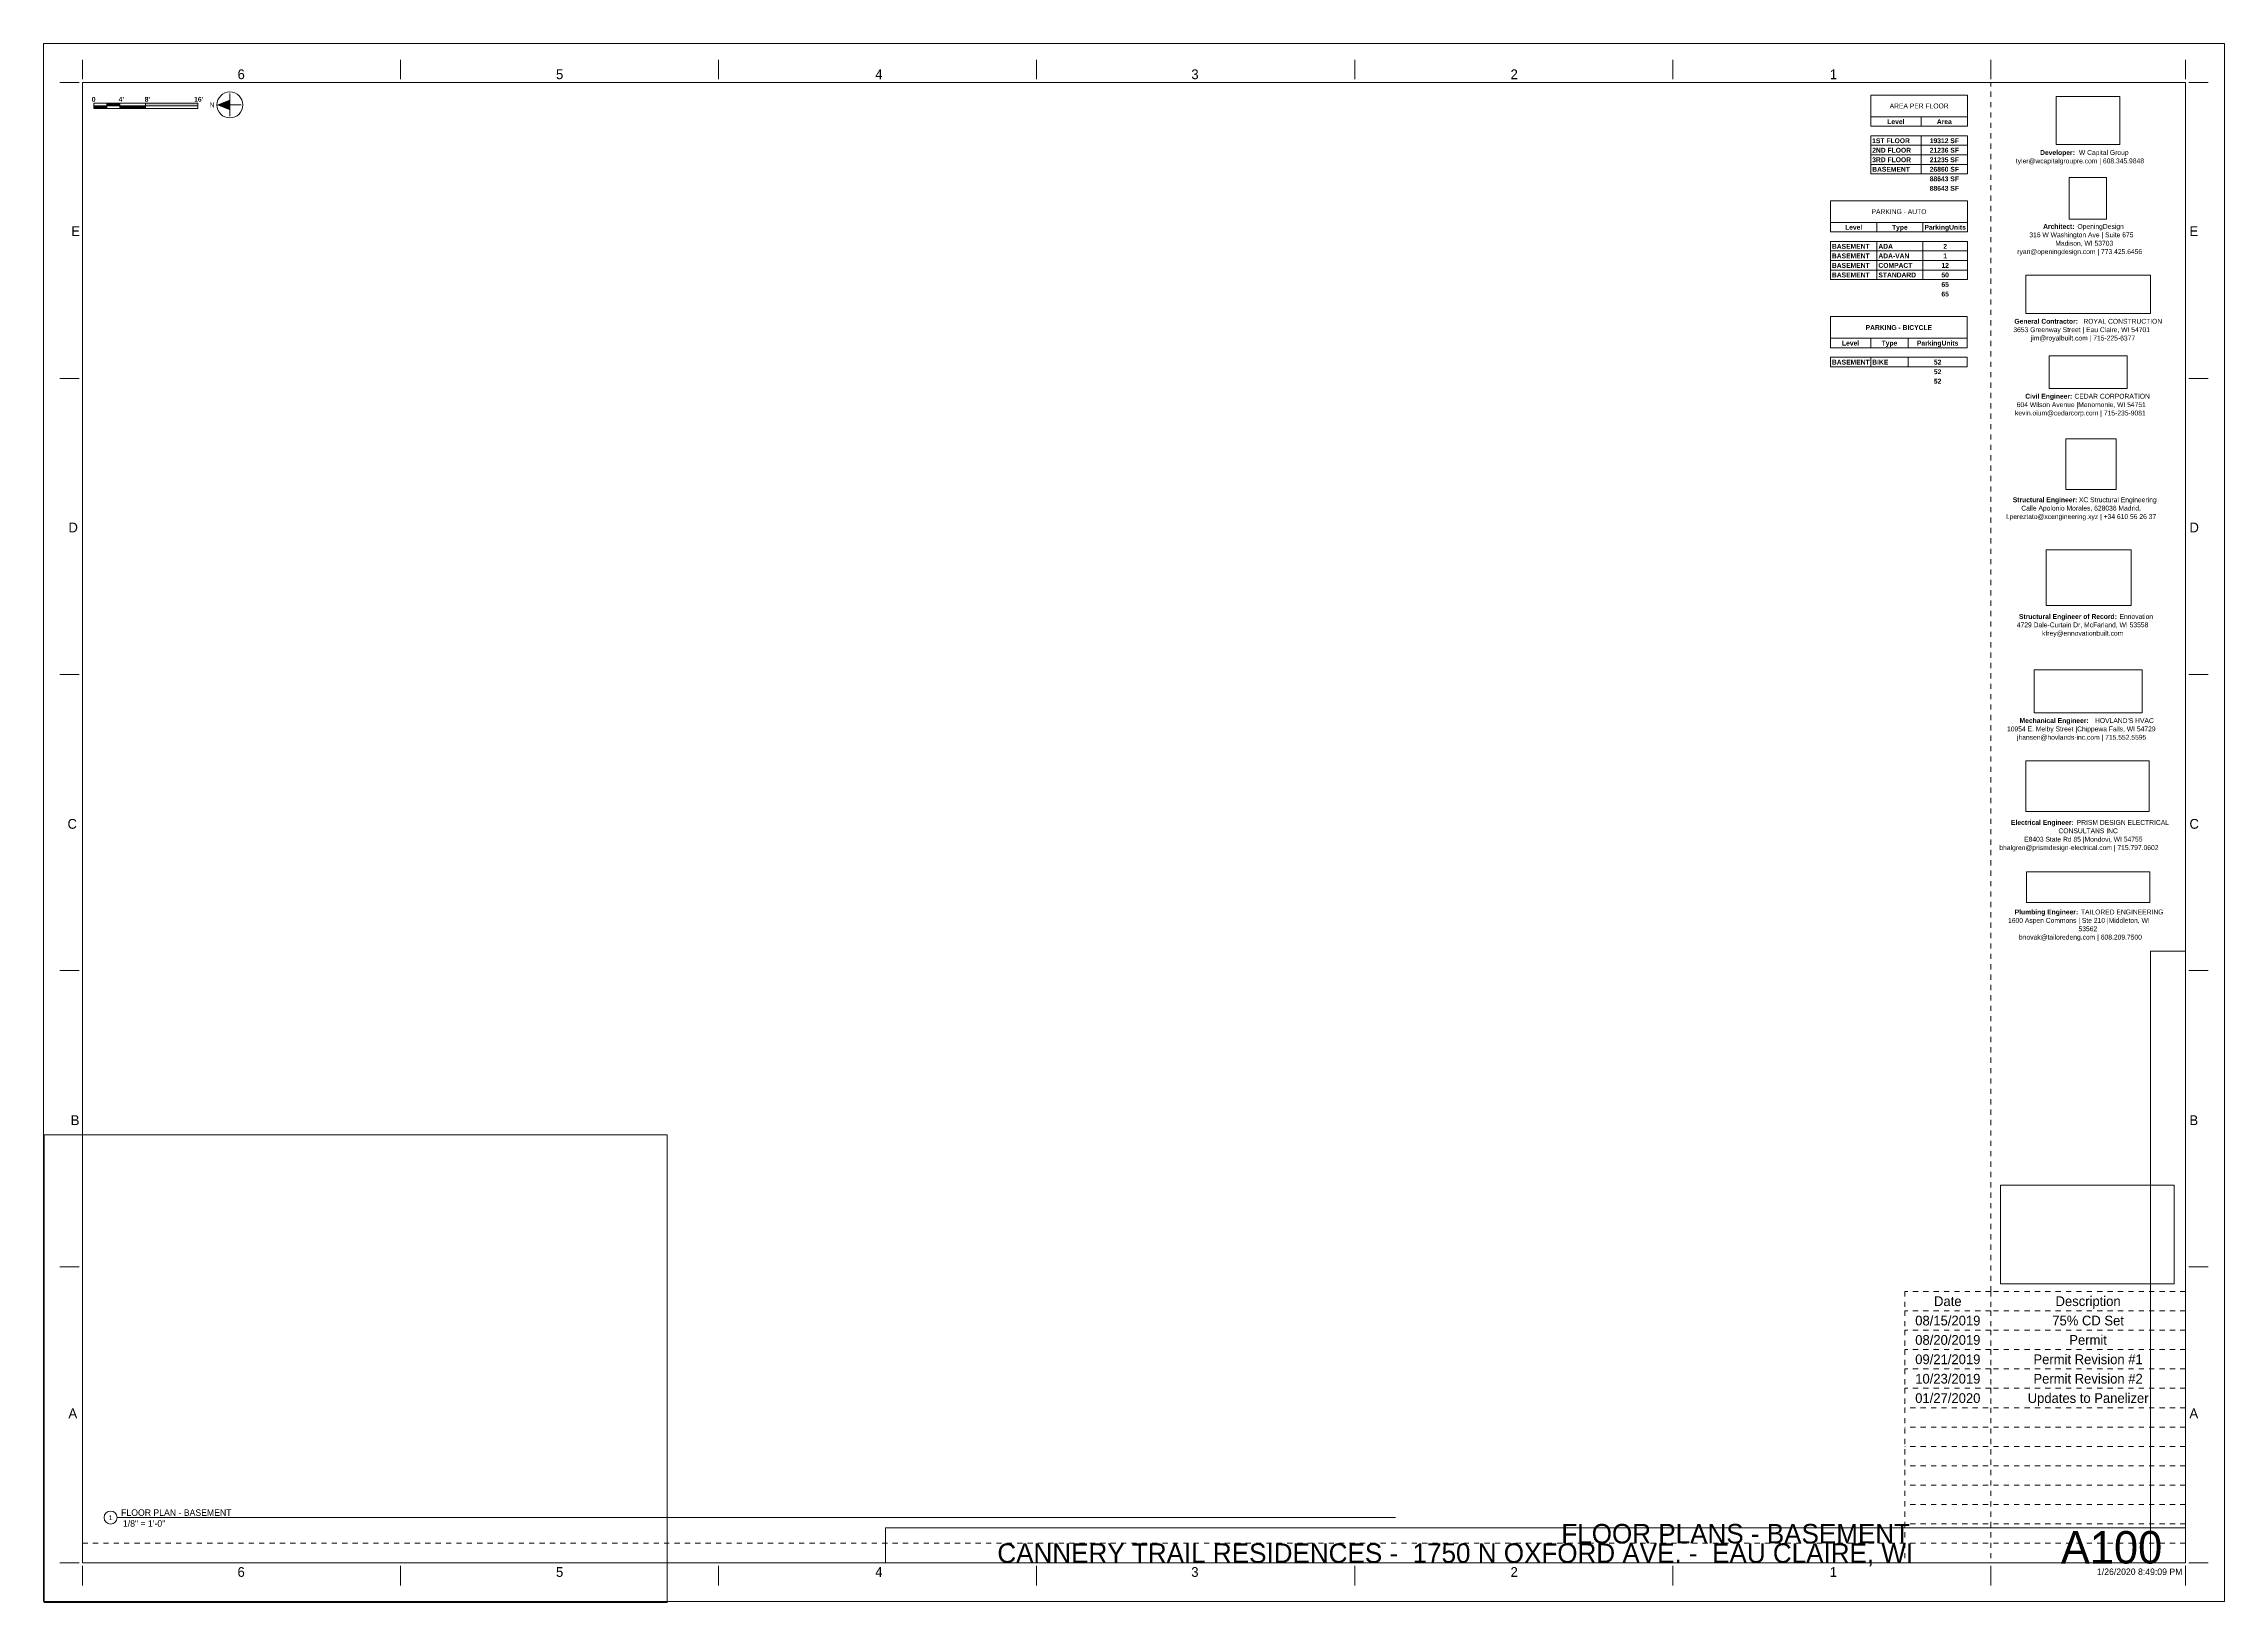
# Paper-space layout 'Layout1' of a CAD drawing. Header units: inches. Extents: x 0 to 42, y 0 to 30.
import ezdxf

# ---------------------------------------------------------------- set-up
doc = ezdxf.new("R2010")
doc.units = ezdxf.units.IN
doc.header["$MEASUREMENT"] = 0
doc.linetypes.add('Dot 1_32_', pattern=[0.03125, 0, -0.03125])
for name, color, linetype, lineweight in [('A-ANNO-NOTE', 131, 'Continuous', 9), ('A-DETL', 90, 'Continuous', 9), ('G-ANNO-SCHD', 231, 'Continuous', 9), ('G-ANNO-TTLB', 6, 'Continuous', 9), ('G-ANNO-TTLB-MEDM', 33, 'Continuous', 20)]:
    doc.layers.add(name, color=color, linetype=linetype, lineweight=lineweight)
doc.layers.add('G-ANNO-NPLT', color=191, linetype='Continuous', plot=False)
doc.styles.add('Arial_1', font='arial.ttf', dxfattribs={"height": 0.09375})
doc.styles.add('Century Gothic_1', font='ufonts.com_century-gothic.ttf', dxfattribs={"height": 0.1875})
doc.styles.add('Century Gothic_2', font='ufonts.com_century-gothic.ttf', dxfattribs={"height": 0.09375})
doc.styles.add('Century Gothic_3', font='ufonts.com_century-gothic.ttf', dxfattribs={"height": 0.125})
doc.styles.add('Century Gothic_4', font='ufonts.com_century-gothic.ttf', dxfattribs={"height": 0.625})
doc.styles.add('Century Gothic_5', font='ufonts.com_century-gothic.ttf', dxfattribs={"height": 0.375})
doc.styles.add('Century Gothic_B_1', font='GOTHICB.TTF', dxfattribs={"height": 0.09375})
picture_1 = doc.add_image_def('image1.jpg', size_in_pixel=(1176, 668))
picture_2 = doc.add_image_def('image2.jpg', size_in_pixel=(2440, 1006))
picture_3 = doc.add_image_def('image3.jpg', size_in_pixel=(785, 514))
picture_4 = doc.add_image_def('image4.png', size_in_pixel=(300, 300))
picture_5 = doc.add_image_def('image5.jpg', size_in_pixel=(336, 83))
picture_6 = doc.add_image_def('image6.jpg', size_in_pixel=(278, 110))
picture_7 = doc.add_image_def('image7.jpg', size_in_pixel=(302, 126))
picture_8 = doc.add_image_def('image8.jpg', size_in_pixel=(261, 80))
picture_9 = doc.add_image_def('image9.jpg', size_in_pixel=(344, 261))
picture_10 = doc.add_image_def('image10.jpg', size_in_pixel=(547, 610))
picture_11 = doc.add_image_def('image11.jpg', size_in_pixel=(95, 1663))
picture_12 = doc.add_image_def('image12.jpg', size_in_pixel=(3536, 95))

# ---------------------------------------------------------------- blocks, each defined once
blk = doc.blocks.new('OD Title Block - 30x42 - CDs - one-598439-FLOOR PLANS - BASEMENT')
at = {"layer": 'G-ANNO-TTLB'}
for p, q in [((-0.01, 30.014), (41.99, 30.014)), ((-0.01, 0.014), (-0.01, 30.014)), ((41.99, 0.014), (41.99, 30.014)), ((-0.01, 0.014), (41.99, 0.014))]:
    blk.add_line(p, q, dxfattribs=at)
at = {"layer": 'G-ANNO-TTLB', "linetype": 'Dot 1_32_', "lineweight": 13}
for p, q in [((37.49, 5.989), (37.49, 29.264)), ((0.74, 1.137), (35.905, 1.137))]:
    blk.add_line(p, q, dxfattribs=at)
at = {"layer": 'G-ANNO-TTLB-MEDM'}
for p, q in [((0.74, 29.326), (0.74, 29.701)), ((6.865, 29.326), (6.865, 29.701)), ((12.99, 29.326), (12.99, 29.701)), ((19.115, 29.326), (19.115, 29.701)), ((25.24, 29.326), (25.24, 29.701)), ((31.365, 29.326), (31.365, 29.701)), ((37.49, 29.326), (37.49, 29.701)), ((41.24, 29.326), (41.24, 29.701)), ((0.677, 29.264), (0.302, 29.264)), ((0.74, 29.264), (41.24, 29.264)), ((0.74, 29.264), (0.74, 0.764)), ((41.24, 29.264), (41.24, 0.764)), ((41.302, 29.264), (41.677, 29.264)), ((0.677, 23.564), (0.302, 23.564)), ((41.302, 23.564), (41.677, 23.564)), ((0.677, 17.864), (0.302, 17.864)), ((41.302, 17.864), (41.677, 17.864)), ((0.677, 12.164), (0.302, 12.164)), ((41.302, 12.164), (41.677, 12.164)), ((0.677, 6.464), (0.302, 6.464)), ((41.302, 6.464), (41.677, 6.464)), ((0.677, 0.764), (0.302, 0.764)), ((0.74, 0.764), (41.24, 0.764)), ((0.74, 0.701), (0.74, 0.326)), ((6.865, 0.701), (6.865, 0.326)), ((12.99, 0.701), (12.99, 0.326)), ((19.115, 0.701), (19.115, 0.326)), ((25.24, 0.701), (25.24, 0.326)), ((31.365, 0.701), (31.365, 0.326)), ((37.49, 0.701), (37.49, 0.326)), ((41.24, 0.701), (41.24, 0.326)), ((41.302, 0.764), (41.677, 0.764))]:
    blk.add_line(p, q, dxfattribs=at)
at = {"layer": 'G-ANNO-TTLB', "attachment_point": 1}
for s, insert, char_height, width, style in [('6', (3.725, 29.517), 0.188, 0.17675, 'Century Gothic_1'), ('5', (9.858, 29.517), 0.188, 0.17675, 'Century Gothic_1'), ('4', (16.007, 29.517), 0.188, 0.17675, 'Century Gothic_1'), ('3', (22.094, 29.517), 0.188, 0.17675, 'Century Gothic_1'), ('2', (28.242, 29.517), 0.188, 0.17675, 'Century Gothic_1'), ('1', (34.391, 29.517), 0.188, 0.17675, 'Century Gothic_1'), ('tyler@wcapitalgroupre.com | 608.345.9848', (37.974, 27.802), 0.09375, 3.36141, 'Century Gothic_2'), ('Developer: ', (38.44, 27.964), 0.09375, 0.90584, 'Century Gothic_B_1'), ('W Capital Group', (39.188, 27.964), 0.09375, 1.32878, 'Century Gothic_2'), ('E', (0.523, 26.497), 0.188, 0.17044, 'Century Gothic_1'), ('Architect: ', (38.499, 26.54), 0.09375, 0.80169, 'Century Gothic_B_1'), ('OpeningDesign', (39.16, 26.54), 0.09375, 1.212, 'Century Gothic_2'), ('E', (41.317, 26.497), 0.188, 0.17044, 'Century Gothic_1'), ('ryan@openingdesign.com | 773.425.6456', (38.002, 26.056), 0.09375, 3.21937, 'Century Gothic_2'), ('316 W Washington Ave | Suite 675', (38.233, 26.379), 0.09375, 2.65756, 'Century Gothic_2'), ('Madison, WI 53703', (38.733, 26.217), 0.09375, 1.44556, 'Century Gothic_2'), ('3653 Greenway Street | Eau Claire, WI 54701', (37.925, 24.552), 0.09375, 3.4845, 'Century Gothic_2'), ('General Contractor: ', (37.946, 24.714), 0.09375, 1.60969, 'Century Gothic_B_1'), ('jim@royalbuilt.com | 715-225-6377', (38.263, 24.391), 0.09375, 2.66387, 'Century Gothic_2'), ('ROYAL CONSTRUCTION', (39.274, 24.714), 0.09375, 1.82116, 'Century Gothic_2'), ('604 Wilson Avenue |Menomonie, WI 54751', (37.99, 23.109), 0.09375, 3.32669, 'Century Gothic_2'), ('Civil Engineer: ', (38.154, 23.271), 0.09375, 1.14888, 'Century Gothic_B_1'), ('CEDAR CORPORATION', (39.102, 23.271), 0.09375, 1.78012, 'Century Gothic_2'), ('kevin.oium@cedarcorp.com | 715-235-9081', (37.956, 22.948), 0.09375, 3.40559, 'Century Gothic_2'), ('Structural Engineer: ', (37.914, 21.277), 0.09375, 1.54341, 'Century Gothic_B_1'), ('Calle Apolonio Morales, 628036 Madrid, ', (38.078, 21.116), 0.09375, 3.15309, 'Century Gothic_2'), ('XC Structural Engineering', (39.188, 21.277), 0.09375, 1.96319, 'Century Gothic_2'), ('D', (0.468, 20.791), 0.188, 0.23672, 'Century Gothic_1'), ('l.pereztato@xcengineering.xyz | +34 610 56 26 37', (37.787, 20.954), 0.09375, 3.81591, 'Century Gothic_2'), ('D', (41.317, 20.791), 0.188, 0.23672, 'Century Gothic_1'), ('Structural Engineer of Record: ', (38.034, 19.03), 0.09375, 2.34509, 'Century Gothic_B_1'), ('Ennovation', (39.969, 19.03), 0.0937, 0.87428, 'Century Gothic_2'), ('4729 Dale-Curtain Dr, McFarland, WI 53558', (37.992, 18.869), 0.09375, 3.32037, 'Century Gothic_2'), ('kfrey@ennovationbuilt.com', (38.479, 18.707), 0.09375, 2.13994, 'Century Gothic_2'), ('10954 E. Melby Street |Chippewa Falls, WI 54729', (37.803, 16.865), 0.09375, 3.77487, 'Century Gothic_2'), ('Mechanical Engineer: ', (38.045, 17.026), 0.09375, 1.76119, 'Century Gothic_B_1'), ("HOVLAND'S HVAC", (39.498, 17.026), 0.09375, 1.42663, 'Century Gothic_2'), ('jhansen@hovlands-inc.com | 715.552.5595', (37.996, 16.704), 0.09375, 3.31091, 'Century Gothic_2'), ('C', (0.45, 15.084), 0.188, 0.25881, 'Century Gothic_1'), ('Electrical Engineer: ', (37.88, 15.064), 0.09375, 1.53394, 'Century Gothic_B_1'), ('E8403 State Rd 85 |Mondovi, WI 54755', (38.133, 14.741), 0.09375, 2.9795, 'Century Gothic_2'), ('CONSULTANS INC', (38.794, 14.903), 0.09375, 1.37613, 'Century Gothic_2'), ('PRISM DESIGN ELECTRICAL ', (39.146, 15.064), 0.09375, 2.09891, 'Century Gothic_2'), ('C', (41.317, 15.084), 0.188, 0.25881, 'Century Gothic_1'), ('bhalgren@prismdesign-electrical.com | 715.797.0602', (37.656, 14.58), 0.09375, 4.13469, 'Century Gothic_2'), ('1600 Aspen Commons | Ste 210 |Middleton, WI ', (37.823, 13.178), 0.09375, 3.77172, 'Century Gothic_2'), ('Plumbing Engineer: ', (37.951, 13.34), 0.09375, 1.54656, 'Century Gothic_B_1'), ('TAILORED ENGINEERING', (39.227, 13.34), 0.09375, 1.87166, 'Century Gothic_2'), ('bnovak@tailoredeng.com | 608.209.7500', (38.034, 12.856), 0.09375, 3.21622, 'Century Gothic_2'), ('53562', (39.18, 13.017), 0.0937, 0.44188, 'Century Gothic_2'), ('B', (0.512, 9.378), 0.188, 0.18306, 'Century Gothic_1'), ('B', (41.317, 9.378), 0.188, 0.18306, 'Century Gothic_1'), ('A', (0.468, 3.734), 0.188, 0.23672, 'Century Gothic_1'), ('A', (41.317, 3.734), 0.188, 0.23672, 'Century Gothic_1'), ('6', (3.724, 0.679), 0.188, 0.17675, 'Century Gothic_1'), ('5', (9.858, 0.679), 0.188, 0.17675, 'Century Gothic_1'), ('4', (16.007, 0.679), 0.188, 0.17675, 'Century Gothic_1'), ('3', (22.093, 0.679), 0.188, 0.17675, 'Century Gothic_1'), ('2', (28.242, 0.679), 0.188, 0.17675, 'Century Gothic_1'), ('1', (34.39, 0.679), 0.188, 0.17675, 'Century Gothic_1')]:
    blk.add_mtext(s, dxfattribs=dict(at, insert=insert, char_height=char_height, width=width, style=style))
at = {"layer": 'G-ANNO-TTLB'}
image = blk.add_image(picture_9, insert=(38.752, 28.068), size_in_units=(1.226, 0.93), dxfattribs=at)
image.dxf.flags = 7
image = blk.add_image(picture_10, insert=(38.999, 26.632), size_in_units=(0.719, 0.802), rotation=0, dxfattribs=at)
image.dxf.flags = 7
image = blk.add_image(picture_8, insert=(38.163, 24.818), size_in_units=(2.404, 0.737), dxfattribs=at)
image.dxf.flags = 7
image = blk.add_image(picture_7, insert=(38.612, 23.375), size_in_units=(1.506, 0.628), dxfattribs=at)
image.dxf.flags = 7
image = blk.add_image(picture_4, insert=(38.938, 21.431), size_in_units=(0.97, 0.97), dxfattribs=at)
image.dxf.flags = 7
image = blk.add_image(picture_3, insert=(38.558, 19.194), size_in_units=(1.638, 1.072), dxfattribs=at)
image.dxf.flags = 7
image = blk.add_image(picture_6, insert=(38.326, 17.131), size_in_units=(2.077, 0.822), dxfattribs=at)
image.dxf.flags = 7
image = blk.add_image(picture_2, insert=(38.167, 15.226), size_in_units=(2.376, 0.98), dxfattribs=at)
image.dxf.flags = 7
image = blk.add_image(picture_5, insert=(38.179, 13.479), size_in_units=(2.372, 0.586), dxfattribs=at)
image.dxf.flags = 7
image = blk.add_image(picture_11, insert=(40.567, 0.764), size_in_units=(0.673, 11.775), dxfattribs=at)
image.dxf.flags = 7
image = blk.add_image(picture_1, insert=(37.679, 6.133), size_in_units=(3.341, 1.898), dxfattribs=at)
image.dxf.flags = 7
image = blk.add_image(picture_12, insert=(16.203, 0.764), size_in_units=(25.037, 0.673), dxfattribs=at)
image.dxf.flags = 7
blk = doc.blocks.new('Viewport - All On-568496-FLOOR PLANS - BASEMENT')
at = {"layer": 'G-ANNO-TTLB'}
for start, end in [(360, 180), (180, 360)]:
    blk.add_arc((-0.125, 0), 0.125, start, end, dxfattribs=at)
blk = doc.blocks.new('Graphic Scale - 1-8-605179-FLOOR PLANS - BASEMENT')
at = {"layer": 'A-ANNO-NOTE'}
for points in [[(-1.756, 0), (-1.756, -0.049), (-2.006, -0.049), (-2.006, 0)], [(-1.506, 0.049), (-1.506, 0), (-1.756, 0), (-1.756, 0.049)], [(0, 0.049), (0, 0), (-1.006, 0), (-1.006, 0.049)], [(-1.006, 0), (-1.006, -0.049), (-1.506, -0.049), (-1.506, 0)]]:
    blk.add_hatch(color=256, dxfattribs=at).paths.add_polyline_path(points, flags=0)
for p, q in [((-2.006, 0.049), (0, 0.049)), ((-2.006, -0.049), (-2.006, 0.049)), ((-2.006, 0), (0, 0)), ((-1.756, 0.049), (-1.756, -0.049)), ((-1.506, 0.049), (-1.506, -0.049)), ((-1.006, -0.049), (-1.006, 0.049)), ((0, 0.049), (0, -0.049)), ((-2.006, -0.049), (0, -0.049))]:
    blk.add_line(p, q, dxfattribs=at)
at = {"layer": 'A-ANNO-NOTE', "attachment_point": 1, "style": 'Century Gothic_B_1'}
for s, insert, char_height, width in [('\\fCentury Gothic|b1|i0|c0|p34|;0', (-2.043, 0.173), 0.09375, 0.09153), ("4'", (-1.525, 0.173), 0.0937, 0.12625), ("8'", (-1.025, 0.173), 0.0937, 0.12625), ("16'", (-0.073, 0.173), 0.0937, 0.21778)]:
    blk.add_mtext(s, dxfattribs=dict(at, insert=insert, char_height=char_height, width=width))
blk = doc.blocks.new('North Arrow - Left-530765-FLOOR PLANS - BASEMENT')
at = {"layer": 'A-ANNO-NOTE'}
blk.add_hatch(color=256, dxfattribs=at).paths.add_polyline_path([(-0.25, 0), (0, 0.101), (0, -0.101)], flags=0)
for p, q in [((-0.219, 0), (0.219, 0)), ((0, 0.219), (0, -0.219))]:
    blk.add_line(p, q, dxfattribs=at)
blk.add_circle((0, 0), 0.25, dxfattribs=at)
at = {"layer": 'A-ANNO-NOTE', "insert": (-0.39, 0.047), "char_height": 0.0937, "width": 0.09784, "attachment_point": 1, "style": 'Arial_1'}
blk.add_mtext('N', dxfattribs=at)

psp = doc.layouts.get("Layout1")

# ---------------------------------------------------------------- linework, layer by layer
at = {"layer": 'A-DETL'}
for p, q in [((35.179, 29.023), (35.179, 28.606)), ((37.044, 29.023), (35.179, 29.023)), ((37.044, 28.606), (37.044, 29.023)), ((35.179, 28.606), (35.179, 28.423)), ((35.179, 28.606), (37.044, 28.606)), ((36.148, 28.606), (36.148, 28.423)), ((37.044, 28.606), (37.044, 28.423)), ((36.148, 28.423), (35.179, 28.423)), ((36.148, 28.239), (35.179, 28.239)), ((35.179, 28.239), (35.179, 28.056)), ((37.044, 28.423), (36.148, 28.423)), ((37.044, 28.239), (36.148, 28.239)), ((36.148, 28.239), (36.148, 28.056)), ((37.044, 28.239), (37.044, 28.056)), ((36.148, 28.056), (35.179, 28.056)), ((35.179, 28.056), (35.179, 27.872)), ((36.148, 27.872), (35.179, 27.872)), ((35.179, 27.872), (35.179, 27.689)), ((37.044, 28.056), (36.148, 28.056)), ((36.148, 28.056), (36.148, 27.872)), ((37.044, 27.872), (36.148, 27.872)), ((36.148, 27.872), (36.148, 27.689)), ((37.044, 28.056), (37.044, 27.872)), ((37.044, 27.872), (37.044, 27.689)), ((36.148, 27.689), (35.179, 27.689)), ((35.179, 27.689), (35.179, 27.505)), ((36.148, 27.505), (35.179, 27.505)), ((37.044, 27.689), (36.148, 27.689)), ((36.148, 27.689), (36.148, 27.505)), ((37.044, 27.505), (36.148, 27.505)), ((37.044, 27.689), (37.044, 27.505)), ((34.402, 26.988), (34.402, 26.572)), ((37.044, 26.988), (34.402, 26.988)), ((37.044, 26.572), (37.044, 26.988)), ((34.402, 26.572), (34.402, 26.388)), ((34.402, 26.572), (37.044, 26.572)), ((35.298, 26.572), (35.298, 26.388)), ((36.181, 26.572), (36.181, 26.388)), ((37.044, 26.572), (37.044, 26.388)), ((35.298, 26.388), (34.402, 26.388)), ((35.298, 26.205), (34.402, 26.205)), ((34.402, 26.205), (34.402, 26.021)), ((36.181, 26.388), (35.298, 26.388)), ((36.181, 26.205), (35.298, 26.205)), ((35.298, 26.205), (35.298, 26.021)), ((37.044, 26.388), (36.181, 26.388)), ((37.044, 26.205), (36.181, 26.205)), ((36.181, 26.205), (36.181, 26.021)), ((37.044, 26.205), (37.044, 26.021)), ((35.298, 26.021), (34.402, 26.021)), ((34.402, 26.021), (34.402, 25.838)), ((35.298, 25.838), (34.402, 25.838)), ((34.402, 25.838), (34.402, 25.654)), ((35.298, 25.654), (34.402, 25.654)), ((34.402, 25.654), (34.402, 25.471)), ((36.181, 26.021), (35.298, 26.021)), ((35.298, 26.021), (35.298, 25.838)), ((36.181, 25.838), (35.298, 25.838)), ((35.298, 25.838), (35.298, 25.654)), ((36.181, 25.654), (35.298, 25.654)), ((35.298, 25.654), (35.298, 25.471)), ((37.044, 26.021), (36.181, 26.021)), ((36.181, 26.021), (36.181, 25.838)), ((37.044, 25.838), (36.181, 25.838)), ((36.181, 25.838), (36.181, 25.654)), ((37.044, 25.654), (36.181, 25.654)), ((36.181, 25.654), (36.181, 25.471)), ((37.044, 26.021), (37.044, 25.838)), ((37.044, 25.838), (37.044, 25.654)), ((37.044, 25.654), (37.044, 25.471)), ((35.298, 25.471), (34.402, 25.471)), ((36.181, 25.471), (35.298, 25.471)), ((37.044, 25.471), (36.181, 25.471)), ((34.402, 24.758), (34.402, 24.341)), ((37.037, 24.758), (34.402, 24.758)), ((37.037, 24.341), (37.037, 24.758)), ((34.402, 24.341), (34.402, 24.158)), ((34.402, 24.341), (37.037, 24.341)), ((35.179, 24.158), (34.402, 24.158)), ((35.179, 23.974), (34.402, 23.974)), ((34.402, 23.974), (34.402, 23.791)), ((35.179, 24.341), (35.179, 24.158)), ((35.898, 24.158), (35.179, 24.158)), ((35.898, 23.974), (35.179, 23.974)), ((35.179, 23.974), (35.179, 23.791)), ((35.898, 24.341), (35.898, 24.158)), ((37.037, 24.158), (35.898, 24.158)), ((37.037, 23.974), (35.898, 23.974)), ((35.898, 23.974), (35.898, 23.791)), ((37.037, 24.341), (37.037, 24.158)), ((37.037, 23.974), (37.037, 23.791)), ((35.179, 23.791), (34.402, 23.791)), ((35.898, 23.791), (35.179, 23.791)), ((37.037, 23.791), (35.898, 23.791))]:
    psp.add_line(p, q, dxfattribs=at)
at = {"layer": 'A-DETL', "linetype": 'Dot 1_32_', "lineweight": 13}
for p, q in [((37.49, 5.989), (35.837, 5.989)), ((35.837, 5.989), (35.837, 5.616)), ((41.24, 5.989), (37.49, 5.989)), ((37.49, 5.989), (37.49, 5.616)), ((41.24, 5.989), (41.24, 5.616)), ((37.49, 5.616), (35.837, 5.616)), ((35.837, 5.616), (35.837, 5.242)), ((41.24, 5.616), (37.49, 5.616)), ((37.49, 5.616), (37.49, 5.242)), ((41.24, 5.616), (41.24, 5.242)), ((37.49, 5.242), (35.837, 5.242)), ((35.837, 5.242), (35.837, 4.869)), ((41.24, 5.242), (37.49, 5.242)), ((37.49, 5.242), (37.49, 4.869)), ((41.24, 5.242), (41.24, 4.869)), ((37.49, 4.869), (35.837, 4.869)), ((35.837, 4.869), (35.837, 4.496)), ((41.24, 4.869), (37.49, 4.869)), ((37.49, 4.869), (37.49, 4.496)), ((41.24, 4.869), (41.24, 4.496)), ((37.49, 4.496), (35.837, 4.496)), ((35.837, 4.496), (35.837, 4.123)), ((41.24, 4.496), (37.49, 4.496)), ((37.49, 4.496), (37.49, 4.123)), ((41.24, 4.496), (41.24, 4.123)), ((37.49, 4.123), (35.837, 4.123)), ((35.837, 4.123), (35.837, 3.749)), ((41.24, 4.123), (37.49, 4.123)), ((37.49, 4.123), (37.49, 3.749)), ((41.24, 4.123), (41.24, 3.749)), ((41.24, 3.749), (35.837, 3.749)), ((35.837, 3.749), (35.837, 0.764)), ((41.24, 3.376), (35.837, 3.376)), ((37.49, 3.749), (37.49, 0.764)), ((41.24, 3.003), (35.837, 3.003)), ((41.24, 2.63), (35.837, 2.63)), ((41.24, 2.256), (35.837, 2.256)), ((41.24, 1.883), (35.837, 1.883)), ((41.24, 1.51), (35.837, 1.51)), ((41.24, 1.137), (35.837, 1.137))]:
    psp.add_line(p, q, dxfattribs=at)
at = {"layer": 'G-ANNO-NPLT', "lineweight": 9}
psp.add_line((1.405, 1.634), (26.028, 1.634), dxfattribs=at)

# ---------------------------------------------------------------- block references
at = {"layer": 'A-ANNO-NOTE'}
for name, p in [('Graphic Scale - 1-8-605179-FLOOR PLANS - BASEMENT', (2.961, 28.815)), ('North Arrow - Left-530765-FLOOR PLANS - BASEMENT', (3.577, 28.833))]:
    psp.add_blockref(name, p, dxfattribs=at)
at = {"layer": 'G-ANNO-TTLB'}
for name, p in [('OD Title Block - 30x42 - CDs - one-598439-FLOOR PLANS - BASEMENT', (0, 0)), ('Viewport - All On-568496-FLOOR PLANS - BASEMENT', (1.405, 1.634))]:
    psp.add_blockref(name, p, dxfattribs=at)

# ---------------------------------------------------------------- texts
at = {"layer": 'G-ANNO-SCHD', "color": 147, "line_spacing_factor": 0.984502}
for s, insert, char_height, width, attachment_point, style in [('Level', (35.663, 28.558), 0.0937, 0.39351, 2, 'Century Gothic_B_1'), ('AREA PER FLOOR', (36.111, 28.86), 0.09375, 1.26744, 2, 'Century Gothic_2'), ('1ST FLOOR', (35.207, 28.191), 0.0937, 0.77527, 1, 'Century Gothic_B_1'), ('19312 SF', (36.596, 28.191), 0.0937, 0.63431, 2, 'Century Gothic_B_1'), ('Area', (36.596, 28.558), 0.0937, 0.36884, 2, 'Century Gothic_B_1'), ('3RD FLOOR', (35.207, 27.824), 0.0937, 0.82813, 1, 'Century Gothic_B_1'), ('2ND FLOOR', (35.207, 28.008), 0.0937, 0.85279, 1, 'Century Gothic_B_1'), ('21236 SF', (36.596, 28.008), 0.0937, 0.63431, 2, 'Century Gothic_B_1'), ('21235 SF', (36.596, 27.824), 0.0937, 0.63431, 2, 'Century Gothic_B_1'), ('BASEMENT', (35.207, 27.641), 0.0937, 0.77057, 1, 'Century Gothic_B_1'), ('26860 SF', (36.596, 27.641), 0.0937, 0.63431, 2, 'Century Gothic_B_1'), ('88643 SF', (36.596, 27.457), 0.0937, 0.63431, 2, 'Century Gothic_B_1'), ('88643 SF', (36.596, 27.274), 0.0937, 0.63431, 2, 'Century Gothic_B_1'), ('Level', (34.85, 26.524), 0.0937, 0.39351, 2, 'Century Gothic_B_1'), ('PARKING - AUTO', (35.723, 26.825), 0.09375, 1.22516, 2, 'Century Gothic_2'), ('Type', (35.739, 26.524), 0.0937, 0.35944, 2, 'Century Gothic_B_1'), ('ParkingUnits', (36.612, 26.524), 0.09375, 0.91388, 2, 'Century Gothic_B_1'), ('BASEMENT', (34.431, 26.157), 0.0937, 0.77057, 1, 'Century Gothic_B_1'), ('ADA', (35.326, 26.157), 0.0937, 0.33947, 1, 'Century Gothic_B_1'), ('\\fCentury Gothic|b1|i0|c0|p34|;2', (36.612, 26.157), 0.09375, 0.08692, 2, 'Century Gothic_B_1'), ('BASEMENT', (34.431, 25.973), 0.0937, 0.77057, 1, 'Century Gothic_B_1'), ('BASEMENT', (34.431, 25.79), 0.0937, 0.77057, 1, 'Century Gothic_B_1'), ('ADA-VAN', (35.326, 25.973), 0.0937, 0.74473, 1, 'Century Gothic_B_1'), ('COMPACT', (35.326, 25.79), 0.0937, 0.78466, 1, 'Century Gothic_B_1'), ('12', (36.612, 25.79), 0.0937, 0.17385, 2, 'Century Gothic_B_1'), ('\\fCentury Gothic|b1|i0|c0|p34|;1', (36.612, 25.973), 0.09375, 0.08692, 2, 'Century Gothic_B_1'), ('BASEMENT', (34.431, 25.606), 0.0937, 0.77057, 1, 'Century Gothic_B_1'), ('STANDARD', (35.326, 25.606), 0.0937, 0.80111, 1, 'Century Gothic_B_1'), ('50', (36.612, 25.606), 0.0937, 0.17385, 2, 'Century Gothic_B_1'), ('65', (36.612, 25.423), 0.0937, 0.17385, 2, 'Century Gothic_B_1'), ('65', (36.612, 25.239), 0.0937, 0.17385, 2, 'Century Gothic_B_1'), ('PARKING - BICYCLE', (35.72, 24.594), 0.09375, 1.45656, 2, 'Century Gothic_B_1'), ('Level', (34.791, 24.294), 0.0937, 0.39351, 2, 'Century Gothic_B_1'), ('Type', (35.539, 24.294), 0.0937, 0.35944, 2, 'Century Gothic_B_1'), ('ParkingUnits', (36.467, 24.294), 0.09375, 0.91388, 2, 'Century Gothic_B_1'), ('BASEMENT', (34.431, 23.927), 0.0937, 0.77057, 1, 'Century Gothic_B_1'), ('BIKE', (35.207, 23.927), 0.0937, 0.31128, 1, 'Century Gothic_B_1'), ('52', (36.467, 23.927), 0.0937, 0.17385, 2, 'Century Gothic_B_1'), ('52', (36.467, 23.743), 0.0937, 0.17385, 2, 'Century Gothic_B_1'), ('52', (36.467, 23.56), 0.0937, 0.17385, 2, 'Century Gothic_B_1'), ('Date', (36.663, 5.893), 0.1875, 0.73997, 2, 'Century Gothic_1'), ('Description', (39.365, 5.893), 0.1875, 1.66316, 2, 'Century Gothic_1'), ('08/15/2019', (36.663, 5.52), 0.1875, 1.63967, 2, 'Century Gothic_1'), ('75% CD Set', (39.365, 5.52), 0.1875, 1.68666, 2, 'Century Gothic_1'), ('08/20/2019', (36.663, 5.147), 0.1875, 1.63967, 2, 'Century Gothic_1'), ('Permit', (39.365, 5.147), 0.1875, 0.9279, 2, 'Century Gothic_1'), ('09/21/2019', (36.663, 4.774), 0.1875, 1.63967, 2, 'Century Gothic_1'), ('Permit Revision #1', (39.365, 4.774), 0.1875, 2.68268, 2, 'Century Gothic_1'), ('10/23/2019', (36.663, 4.4), 0.1875, 1.63967, 2, 'Century Gothic_1'), ('Permit Revision #2', (39.365, 4.4), 0.1875, 2.68268, 2, 'Century Gothic_1'), ('01/27/2020', (36.663, 4.027), 0.1875, 1.63967, 2, 'Century Gothic_1'), ('Updates to Panelizer', (39.365, 4.027), 0.1875, 3.05383, 2, 'Century Gothic_1')]:
    psp.add_mtext(s, dxfattribs=dict(at, insert=insert, char_height=char_height, width=width, attachment_point=attachment_point, style=style))
at = {"layer": 'G-ANNO-TTLB', "attachment_point": 1}
for s, insert, char_height, width, style in [('FLOOR PLAN - BASEMENT', (1.482, 1.791), 0.125, 2.52184, 'Century Gothic_3'), ('1', (1.245, 1.678), 0.0937, 0.08837, 'Century Gothic_2'), (' 1/8" = 1\'-0"', (1.471, 1.582), 0.125, 1.111, 'Century Gothic_3'), ('FLOOR PLANS - BASEMENT', (29.22, 1.51), 0.375, 7.85275, 'Century Gothic_5'), ('CANNERY TRAIL RESIDENCES -  1750 N OXFORD AVE. -  EAU CLAIRE, WI', (18.358, 1.136), 0.375, 21.01747, 'Century Gothic_5')]:
    psp.add_mtext(s, dxfattribs=dict(at, insert=insert, char_height=char_height, width=width, style=style))

# ---------------------------------------------------------------- viewports
at = {"layer": '0'}
psp.add_viewport(center=(6, 4.5), size=(12, 9), view_center_point=(6, 4.5), view_height=12, dxfattribs=at)

# ---------------------------------------------------------------- next in the draw order: texts
at = {"layer": 'G-ANNO-TTLB', "insert": (41.181, 0.652), "char_height": 0.125, "width": 2.08936, "attachment_point": 3, "line_spacing_factor": 0.984502, "style": 'Century Gothic_3', "bg_fill": 3, "box_fill_scale": 1.25, "bg_fill_color": 256, "bg_fill_true_color": 13158600, "bg_fill_transparency": 0}
psp.add_mtext('1/26/2020 8:49:09 PM', dxfattribs=at)

# ---------------------------------------------------------------- next in the draw order: linework, layer by layer
at = {"layer": 'A-DETL', "linetype": 'Dot 1_32_', "lineweight": 13}
for p, q in [((41.24, 3.749), (41.24, 0.764)), ((41.24, 0.764), (35.837, 0.764))]:
    psp.add_line(p, q, dxfattribs=at)

# ---------------------------------------------------------------- next in the draw order: texts
at = {"layer": 'G-ANNO-TTLB', "insert": (38.841, 1.373), "char_height": 0.625, "width": 2.52816, "attachment_point": 1, "style": 'Century Gothic_4'}
psp.add_mtext('A100', dxfattribs=at)

doc.saveas('drawing.dxf')
